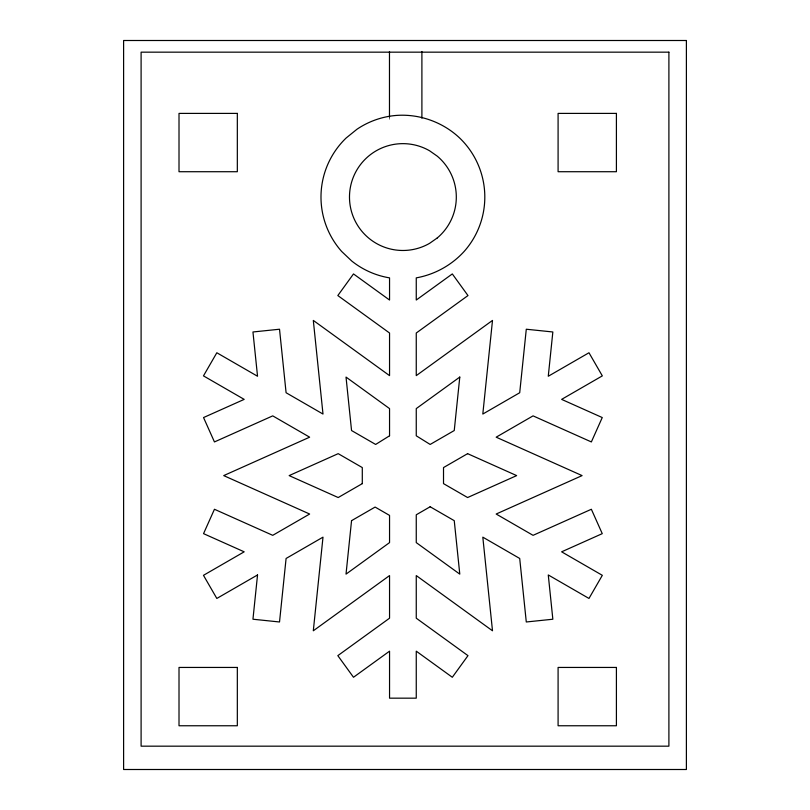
<?xml version="1.0" encoding="UTF-8"?>
<svg xmlns="http://www.w3.org/2000/svg" width="810" height="810" viewBox="0 0 810 810"><rect width="100%" height="100%" fill="white"/><g stroke="black" fill="none" stroke-linecap="round" stroke-linejoin="round"><path stroke-width="0.61" stroke-dasharray="4.05 3.04" d="M389.478 115.648L389.478 119.293"/><path stroke-width="1.21" d="M421.899 51.506L421.899 118.199M389.478 51.506L389.478 117.106M257.539 574.948L252.953 619.225L279.521 621.979L286.092 558.465L322.998 537.151L313.308 630.788L389.549 575.576L389.549 618.192L337.831 655.644L353.494 677.271L389.549 651.169L389.549 698.169L416.259 698.169L416.259 651.169L452.314 677.271L467.977 655.644L416.259 618.192L416.259 575.576L492.5 630.788L482.811 537.151L519.706 558.465L526.287 621.979L552.845 619.225L548.269 574.948L588.981 598.448L602.326 575.323L561.624 551.823L602.255 533.648L591.361 509.267L533.061 535.329L496.166 514.026L582.096 475.602L496.166 437.177L533.061 415.874L591.361 441.936L602.255 417.555L561.624 399.381L602.326 375.88L588.981 352.755L548.269 376.255L552.845 331.978L526.287 329.225L519.706 392.739L482.811 414.052L492.5 320.416L416.259 375.627L416.259 333.011L467.977 295.559L452.314 273.932L416.259 300.034L416.259 277.87C434.606 274.6 451.585 265.245 464.13 251.465A81.901 81.901 0 0 0 459.665 138.014C442.736 121.986 419.185 113.643 395.938 115.455A81.901 81.901 0 0 0 356.957 129.256L346.133 138.014A81.901 81.901 0 0 0 341.668 251.465L351.763 261.043A81.901 81.901 0 0 0 389.549 277.87L389.549 300.034L353.494 273.932L337.831 295.559L389.549 333.011L389.549 375.627L313.308 320.416L322.998 414.052L286.092 392.739L279.521 329.225L252.953 331.978L257.539 376.255L216.827 352.755L203.472 375.88L244.185 399.381L203.543 417.555L214.447 441.936L272.737 415.874L309.643 437.177L223.702 475.602L309.643 514.026L272.737 535.329L214.447 509.267L203.543 533.648L244.185 551.823L203.472 575.323L216.827 598.448L257.539 574.948M351.55 520.668L346.022 574.128L389.549 542.609L389.549 515.403L375.111 507.07L351.55 520.668M459.786 377.075L454.248 430.535L430.161 444.447L416.259 435.8L416.259 408.594L459.786 377.075M437.238 237.978L429.614 243.324A53.419 53.419 0 0 1 349.485 197.063A53.419 53.419 0 0 1 429.614 150.802L437.238 156.148A53.419 53.419 0 0 1 437.238 237.978M389.549 435.8L375.648 444.447L351.55 430.535L346.022 377.075L389.549 408.594L389.549 435.8M362.293 483.631L338.195 497.542L289.14 475.602L338.195 453.661L362.293 467.572L362.293 483.631M467.603 453.661L443.515 467.572L443.515 483.631L467.603 497.542L516.669 475.602L467.603 453.661M430.161 506.756L416.259 514.785L416.259 542.609L459.786 574.128L454.248 520.668L430.161 506.756M686.394 40.5L123.606 40.5L123.606 769.5L686.394 769.5L686.394 40.5M668.898 52.164L141.102 52.164L141.102 746.172L668.898 746.172L668.898 52.164M237.33 113.4L179.01 113.4L179.01 171.72L237.33 171.72L237.33 113.4M616.41 113.4L558.09 113.4L558.09 171.72L616.41 171.72L616.41 113.4M237.33 667.44L179.01 667.44L179.01 725.76L237.33 725.76L237.33 667.44M616.41 667.44L558.09 667.44L558.09 725.76L616.41 725.76L616.41 667.44"/></g></svg>
